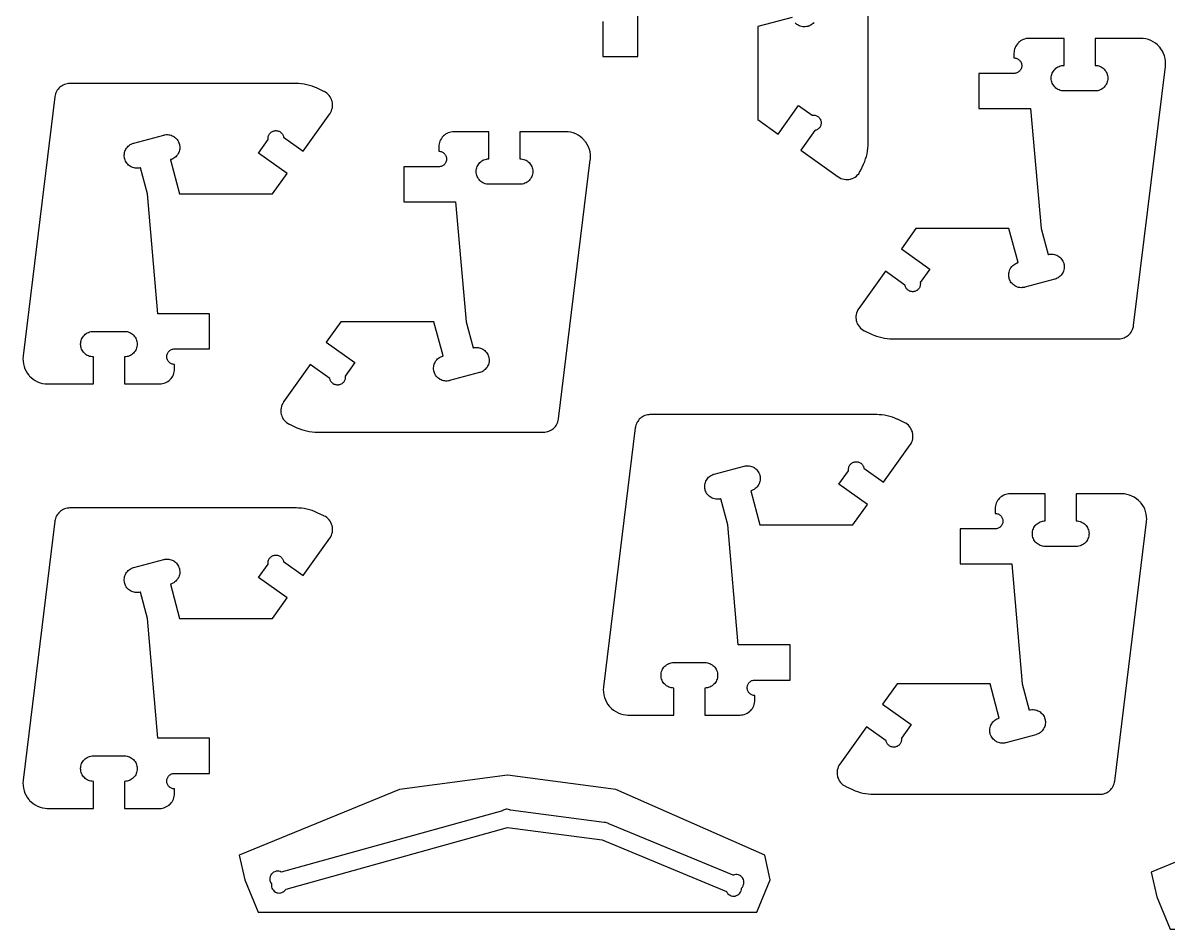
# Model space of a CAD drawing. Extents: x 0 to 476, y 0 to 319.
# Drawn here: x 0 to 228.6, y 0 to 181 of the extents above; entities that cross this region are included whole.
import ezdxf

# ---------------------------------------------------------------- set-up
doc = ezdxf.new("R2010")
doc.units = 0
doc.layers.get('0').update_dxf_attribs({"linetype": 'CONTINUOUS'})

msp = doc.modelspace()

# ---------------------------------------------------------------- linework, layer by layer
at = {"color": 0}
for points in [[(153.539, 182.087), (146.719, 180.26), (146.719, 161.679), (150.789, 158.775), (154.854, 164.474), (157.547, 162.553), (157.586, 162.56), (157.706, 162.571), (157.861, 162.574), (158.014, 162.56), (158.163, 162.532), (158.307, 162.49), (158.446, 162.435), (158.578, 162.367), (158.703, 162.286), (158.821, 162.194), (158.928, 162.092), (159.025, 161.978), (159.112, 161.856), (159.188, 161.724), (159.25, 161.583), (159.299, 161.435), (159.325, 161.319), (159.332, 161.281), (159.339, 161.24), (159.35, 161.122), (159.353, 160.967), (159.339, 160.814), (159.311, 160.665), (159.269, 160.521), (159.214, 160.382), (159.146, 160.249), (159.065, 160.124), (158.974, 160.007), (158.869, 159.9), (158.757, 159.801), (158.633, 159.715), (158.503, 159.64), (158.362, 159.578), (158.214, 159.529), (158.099, 159.501), (158.06, 159.496), (155.267, 155.581), (162.726, 150.26), (162.794, 150.212), (163.008, 150.082), (163.304, 149.938), (163.611, 149.828), (163.929, 149.751), (164.253, 149.71), (164.579, 149.704), (164.907, 149.735), (165.153, 149.781), (165.233, 149.801), (165.313, 149.822), (165.549, 149.903), (165.849, 150.039), (166.131, 150.204), (166.393, 150.4), (166.631, 150.622), (166.844, 150.871), (167.032, 151.142), (167.153, 151.36), (167.188, 151.435), (167.824, 152.796), (167.881, 152.919), (168.04, 153.297), (168.229, 153.81), (168.39, 154.329), (168.522, 154.858), (168.626, 155.392), (168.7, 155.932), (168.744, 156.476), (168.76, 156.886), (168.76, 157.022), (168.76, 202.151)], [(115.76, 181.247), (115.76, 174.247), (122.76, 174.247), (122.76, 184.582)], [(157.918, 181.064), (157.744, 180.885), (157.556, 180.725), (157.35, 180.583), (157.132, 180.461), (156.903, 180.361), (156.724, 180.3), (156.663, 180.285), (156.601, 180.268), (156.415, 180.231), (156.167, 180.203), (155.918, 180.199), (155.669, 180.219), (155.425, 180.264), (155.185, 180.332), (154.953, 180.424), (154.782, 180.507), (154.728, 180.539), (154.674, 180.571), (154.515, 180.676), (154.319, 180.832), (154.14, 181.006)]]:
    msp.add_lwpolyline(points, dxfattribs=at)
for points in [[(203.265, 139.935), (204.663, 134.718), (204.726, 134.735), (204.918, 134.773), (205.172, 134.801), (205.425, 134.804), (205.674, 134.781), (205.917, 134.735), (206.153, 134.666), (206.381, 134.575), (206.599, 134.463), (206.804, 134.331), (206.997, 134.179), (207.175, 134.009), (207.336, 133.822), (207.479, 133.618), (207.603, 133.398), (207.706, 133.163), (207.769, 132.978), (207.786, 132.915), (207.803, 132.852), (207.84, 132.66), (207.869, 132.405), (207.872, 132.153), (207.85, 131.904), (207.804, 131.661), (207.735, 131.425), (207.643, 131.197), (207.532, 130.98), (207.399, 130.774), (207.247, 130.581), (207.078, 130.404), (206.89, 130.242), (206.686, 130.099), (206.467, 129.975), (206.232, 129.872), (206.046, 129.809), (205.983, 129.792), (199.994, 128.187), (199.933, 128.171), (199.747, 128.134), (199.499, 128.106), (199.25, 128.102), (199.001, 128.122), (198.757, 128.167), (198.517, 128.235), (198.283, 128.327), (198.114, 128.41), (198.06, 128.442), (198.004, 128.473), (197.847, 128.579), (197.651, 128.735), (197.472, 128.908), (197.311, 129.098), (197.169, 129.302), (197.049, 129.52), (196.949, 129.75), (196.888, 129.929), (196.871, 129.99), (196.856, 130.051), (196.818, 130.237), (196.79, 130.486), (196.786, 130.735), (196.806, 130.983), (196.85, 131.228), (196.919, 131.468), (197.011, 131.701), (197.094, 131.871), (197.126, 131.925), (197.157, 131.98), (197.263, 132.137), (197.418, 132.333), (197.592, 132.512), (197.782, 132.673), (197.986, 132.815), (198.204, 132.936), (198.435, 133.036), (198.614, 133.097), (198.675, 133.113), (196.847, 139.935), (178.265, 139.935), (175.362, 135.863), (181.061, 131.798), (179.14, 129.105), (179.146, 129.066), (179.158, 128.948), (179.16, 128.792), (179.147, 128.639), (179.119, 128.49), (179.078, 128.346), (179.022, 128.207), (178.953, 128.075), (178.872, 127.95), (178.781, 127.833), (178.678, 127.725), (178.565, 127.627), (178.442, 127.541), (178.31, 127.466), (178.169, 127.403), (178.022, 127.355), (177.906, 127.327), (177.867, 127.321), (177.828, 127.314), (177.71, 127.303), (177.554, 127.3), (177.401, 127.313), (177.251, 127.341), (177.107, 127.383), (176.968, 127.439), (176.836, 127.507), (176.711, 127.588), (176.594, 127.68), (176.486, 127.783), (176.389, 127.896), (176.301, 128.019), (176.226, 128.151), (176.165, 128.291), (176.117, 128.439), (176.089, 128.555), (176.082, 128.594), (172.168, 131.386), (166.847, 123.926), (166.799, 123.858), (166.669, 123.645), (166.525, 123.349), (166.414, 123.041), (166.339, 122.724), (166.297, 122.4), (166.292, 122.073), (166.321, 121.745), (166.367, 121.5), (166.388, 121.42), (166.41, 121.34), (166.49, 121.104), (166.625, 120.804), (166.792, 120.522), (166.987, 120.26), (167.21, 120.022), (167.457, 119.808), (167.729, 119.622), (167.946, 119.5), (168.021, 119.465), (169.383, 118.83), (169.507, 118.772), (169.885, 118.612), (170.396, 118.423), (170.917, 118.262), (171.444, 118.13), (171.979, 118.027), (172.519, 117.953), (173.063, 117.908), (173.472, 117.893), (173.61, 117.893), (218.737, 117.893), (218.808, 117.893), (219.019, 117.906), (219.293, 117.944), (219.56, 118.007), (219.817, 118.093), (220.063, 118.201), (220.297, 118.33), (220.519, 118.479), (220.726, 118.646), (220.918, 118.831), (221.092, 119.033), (221.249, 119.25), (221.386, 119.481), (221.503, 119.726), (221.597, 119.982), (221.668, 120.25), (221.707, 120.458), (221.715, 120.527), (228.071, 172.283), (228.088, 172.417), (228.107, 172.817), (228.088, 173.346), (228.013, 173.867), (227.883, 174.376), (227.701, 174.868), (227.468, 175.34), (227.185, 175.788), (226.942, 176.107), (226.853, 176.206), (226.764, 176.306), (226.478, 176.586), (226.068, 176.922), (225.628, 177.211), (225.161, 177.451), (224.672, 177.642), (224.164, 177.781), (223.642, 177.864), (223.242, 177.893), (223.108, 177.893), (214.035, 177.893), (214.035, 172.493), (214.1, 172.493), (214.294, 172.481), (214.549, 172.442), (214.793, 172.378), (215.026, 172.293), (215.25, 172.185), (215.46, 172.057), (215.657, 171.911), (215.837, 171.746), (216.003, 171.565), (216.149, 171.369), (216.276, 171.158), (216.383, 170.936), (216.469, 170.701), (216.532, 170.457), (216.571, 170.204), (216.585, 170.008), (216.585, 169.943), (216.585, 169.878), (216.571, 169.682), (216.532, 169.429), (216.469, 169.185), (216.383, 168.95), (216.276, 168.728), (216.149, 168.517), (216.003, 168.321), (215.837, 168.14), (215.657, 167.975), (215.46, 167.829), (215.25, 167.701), (215.026, 167.593), (214.793, 167.508), (214.549, 167.444), (214.294, 167.406), (214.1, 167.393), (214.035, 167.393), (207.835, 167.393), (207.769, 167.393), (207.574, 167.406), (207.321, 167.444), (207.076, 167.508), (206.842, 167.593), (206.619, 167.701), (206.408, 167.829), (206.212, 167.975), (206.032, 168.14), (205.867, 168.321), (205.719, 168.517), (205.592, 168.728), (205.485, 168.95), (205.399, 169.185), (205.336, 169.429), (205.297, 169.682), (205.285, 169.878), (205.285, 169.943), (205.285, 170.008), (205.297, 170.204), (205.336, 170.457), (205.399, 170.701), (205.485, 170.936), (205.592, 171.158), (205.719, 171.369), (205.867, 171.565), (206.032, 171.746), (206.212, 171.911), (206.408, 172.057), (206.619, 172.185), (206.842, 172.293), (207.076, 172.378), (207.321, 172.442), (207.574, 172.481), (207.769, 172.493), (207.835, 172.493), (207.835, 177.893), (200.835, 177.893), (200.76, 177.893), (200.538, 177.878), (200.246, 177.835), (199.962, 177.764), (199.686, 177.665), (199.422, 177.54), (199.169, 177.389), (198.933, 177.214), (198.765, 177.067), (198.712, 177.014), (198.661, 176.962), (198.514, 176.794), (198.339, 176.557), (198.188, 176.306), (198.063, 176.042), (197.964, 175.765), (197.893, 175.481), (197.849, 175.189), (197.835, 174.967), (197.835, 174.893), (197.835, 173.993), (197.874, 173.993), (197.993, 173.985), (198.147, 173.961), (198.296, 173.924), (198.438, 173.871), (198.574, 173.806), (198.701, 173.728), (198.821, 173.639), (198.931, 173.539), (199.031, 173.429), (199.119, 173.31), (199.197, 173.182), (199.263, 173.046), (199.315, 172.904), (199.353, 172.756), (199.376, 172.601), (199.385, 172.483), (199.385, 172.443), (199.385, 172.403), (199.376, 172.285), (199.353, 172.131), (199.315, 171.982), (199.263, 171.84), (199.197, 171.704), (199.119, 171.576), (199.031, 171.457), (198.931, 171.347), (198.821, 171.247), (198.701, 171.158), (198.574, 171.081), (198.438, 171.015), (198.296, 170.962), (198.147, 170.925), (197.993, 170.901), (197.874, 170.893), (197.835, 170.893), (190.835, 170.893), (190.835, 163.893), (201.169, 163.893), (203.265, 139.935)], [(24.8425, 146.835), (23.4449, 152.05), (23.3818, 152.033), (23.1896, 151.996), (22.935, 151.968), (22.6826, 151.965), (22.4342, 151.987), (22.1911, 152.033), (21.9549, 152.103), (21.7274, 152.193), (21.5099, 152.306), (21.3039, 152.438), (21.1114, 152.589), (20.9335, 152.76), (20.7721, 152.947), (20.6288, 153.151), (20.5047, 153.371), (20.4019, 153.606), (20.3386, 153.79), (20.3217, 153.854), (20.3049, 153.917), (20.2669, 154.11), (20.2387, 154.364), (20.2361, 154.617), (20.2583, 154.864), (20.3043, 155.107), (20.3733, 155.343), (20.4643, 155.571), (20.5764, 155.789), (20.7088, 155.994), (20.8604, 156.188), (21.0304, 156.365), (21.2179, 156.526), (21.4221, 156.669), (21.6418, 156.794), (21.8764, 156.897), (22.0618, 156.96), (22.1249, 156.976), (28.1136, 158.582), (28.1744, 158.599), (28.3603, 158.635), (28.6092, 158.664), (28.8585, 158.667), (29.1064, 158.647), (29.3513, 158.603), (29.591, 158.533), (29.824, 158.442), (29.994, 158.358), (30.0486, 158.326), (30.1031, 158.296), (30.2606, 158.19), (30.4567, 158.035), (30.6357, 157.861), (30.7967, 157.671), (30.9382, 157.467), (31.0596, 157.249), (31.1594, 157.018), (31.2204, 156.839), (31.2367, 156.779), (31.2529, 156.718), (31.2899, 156.532), (31.3182, 156.283), (31.3222, 156.033), (31.3018, 155.786), (31.2572, 155.54), (31.189, 155.301), (31.0971, 155.068), (31.0133, 154.899), (30.9819, 154.843), (30.9504, 154.789), (30.845, 154.632), (30.6892, 154.435), (30.5157, 154.257), (30.3258, 154.096), (30.1214, 153.954), (29.9035, 153.832), (29.6738, 153.733), (29.4943, 153.672), (29.4335, 153.656), (31.2611, 146.835), (49.8425, 146.835), (52.746, 150.906), (47.0472, 154.971), (48.9682, 157.664), (48.9615, 157.703), (48.9499, 157.821), (48.9476, 157.976), (48.9608, 158.129), (48.9886, 158.278), (49.0307, 158.422), (49.0861, 158.561), (49.1544, 158.694), (49.235, 158.819), (49.3271, 158.936), (49.43, 159.043), (49.5432, 159.142), (49.6661, 159.228), (49.7979, 159.303), (49.9382, 159.365), (50.0861, 159.414), (50.2019, 159.442), (50.2411, 159.447), (50.2801, 159.454), (50.3986, 159.467), (50.5543, 159.468), (50.7071, 159.456), (50.8561, 159.428), (51.0006, 159.385), (51.1394, 159.329), (51.2718, 159.261), (51.3969, 159.181), (51.5138, 159.089), (51.6215, 158.986), (51.7192, 158.872), (51.8058, 158.75), (51.8808, 158.618), (51.9429, 158.478), (51.9915, 158.331), (52.019, 158.214), (52.0256, 158.175), (55.9399, 155.383), (61.261, 162.843), (61.3092, 162.91), (61.4386, 163.124), (61.5829, 163.419), (61.6935, 163.728), (61.7696, 164.044), (61.8108, 164.368), (61.8167, 164.696), (61.7864, 165.024), (61.7408, 165.268), (61.7197, 165.349), (61.6986, 165.429), (61.6175, 165.665), (61.4824, 165.965), (61.3163, 166.247), (61.121, 166.508), (60.8985, 166.747), (60.6506, 166.961), (60.3793, 167.147), (60.1617, 167.269), (60.0865, 167.304), (58.725, 167.939), (58.6011, 167.997), (58.2232, 168.157), (57.7115, 168.346), (57.1911, 168.507), (56.6631, 168.639), (56.1286, 168.742), (55.589, 168.817), (55.0453, 168.861), (54.6354, 168.876), (54.4987, 168.876), (9.3698, 168.876), (9.2995, 168.876), (9.0886, 168.862), (8.8143, 168.824), (8.5481, 168.761), (8.2911, 168.675), (8.0448, 168.568), (7.8103, 168.439), (7.5889, 168.29), (7.3819, 168.122), (7.1904, 167.938), (7.0159, 167.736), (6.8593, 167.519), (6.7222, 167.288), (6.6056, 167.043), (6.5109, 166.786), (6.4394, 166.519), (6.4007, 166.311), (6.3921, 166.242), (0.0373, 114.485), (0.021, 114.353), (0.0005, 113.952), (0.0205, 113.423), (0.0957, 112.902), (0.2249, 112.393), (0.4067, 111.9), (0.64, 111.428), (0.9232, 110.981), (1.1669, 110.663), (1.2552, 110.563), (1.3435, 110.463), (1.6298, 110.182), (2.0393, 109.847), (2.4795, 109.558), (2.9464, 109.317), (3.4359, 109.127), (3.9441, 108.988), (4.4668, 108.904), (4.8667, 108.876), (5, 108.876), (14.0735, 108.876), (14.0735, 114.276), (14.0083, 114.276), (13.8128, 114.289), (13.5596, 114.328), (13.3152, 114.39), (13.0809, 114.476), (12.858, 114.583), (12.6477, 114.711), (12.4514, 114.858), (12.2703, 115.023), (12.1057, 115.204), (11.959, 115.4), (11.8312, 115.61), (11.7238, 115.833), (11.6381, 116.068), (11.5753, 116.312), (11.5366, 116.565), (11.5235, 116.761), (11.5235, 116.826), (11.5235, 116.891), (11.5366, 117.086), (11.5753, 117.34), (11.6381, 117.584), (11.7238, 117.818), (11.8312, 118.041), (11.959, 118.252), (12.1057, 118.448), (12.2703, 118.629), (12.4514, 118.793), (12.6477, 118.94), (12.858, 119.068), (13.0809, 119.175), (13.3152, 119.261), (13.5596, 119.324), (13.8128, 119.363), (14.0083, 119.376), (14.0735, 119.376), (20.2735, 119.376), (20.3386, 119.376), (20.5342, 119.363), (20.7874, 119.324), (21.0318, 119.261), (21.2661, 119.175), (21.489, 119.068), (21.6992, 118.94), (21.8956, 118.793), (22.0767, 118.629), (22.2413, 118.448), (22.3879, 118.252), (22.5157, 118.041), (22.6231, 117.818), (22.7089, 117.584), (22.7717, 117.34), (22.8103, 117.086), (22.8235, 116.891), (22.8235, 116.826), (22.8235, 116.761), (22.8103, 116.565), (22.7717, 116.312), (22.7089, 116.068), (22.6231, 115.833), (22.5157, 115.61), (22.3879, 115.4), (22.2413, 115.204), (22.0767, 115.023), (21.8956, 114.858), (21.6992, 114.711), (21.489, 114.583), (21.2661, 114.476), (21.0318, 114.39), (20.7874, 114.328), (20.5342, 114.289), (20.3386, 114.276), (20.2735, 114.276), (20.2735, 108.876), (27.2736, 108.876), (27.3476, 108.876), (27.57, 108.89), (27.8615, 108.934), (28.146, 109.005), (28.4215, 109.104), (28.6862, 109.229), (28.9379, 109.38), (29.1749, 109.555), (29.3425, 109.702), (29.3949, 109.754), (29.4472, 109.807), (29.5942, 109.974), (29.7694, 110.211), (29.9201, 110.463), (30.0451, 110.728), (30.1439, 111.003), (30.2153, 111.288), (30.2589, 111.579), (30.2736, 111.802), (30.2736, 111.876), (30.2736, 112.776), (30.2339, 112.776), (30.115, 112.784), (29.9611, 112.807), (29.8126, 112.845), (29.6701, 112.898), (29.5347, 112.963), (29.4069, 113.04), (29.2875, 113.13), (29.1775, 113.23), (29.0774, 113.34), (28.9882, 113.459), (28.9106, 113.587), (28.8453, 113.722), (28.7932, 113.865), (28.755, 114.013), (28.7315, 114.167), (28.7235, 114.286), (28.7235, 114.326), (28.7235, 114.365), (28.7315, 114.484), (28.755, 114.638), (28.7932, 114.787), (28.8453, 114.929), (28.9106, 115.064), (28.9882, 115.192), (29.0774, 115.312), (29.1775, 115.422), (29.2875, 115.522), (29.4069, 115.611), (29.5347, 115.689), (29.6701, 115.754), (29.8126, 115.806), (29.9611, 115.844), (30.115, 115.868), (30.2339, 115.876), (30.2736, 115.876), (37.2736, 115.876), (37.2736, 122.876), (26.9386, 122.876), (24.8425, 146.835)], [(88.4603, 121.288), (89.8579, 116.072), (89.9208, 116.089), (90.1132, 116.127), (90.3678, 116.155), (90.62, 116.158), (90.8686, 116.136), (91.1117, 116.09), (91.3478, 116.021), (91.5754, 115.93), (91.7929, 115.818), (91.9988, 115.685), (92.1914, 115.534), (92.3692, 115.364), (92.5306, 115.176), (92.674, 114.972), (92.7981, 114.752), (92.9008, 114.518), (92.9642, 114.332), (92.9811, 114.269), (92.9979, 114.206), (93.0358, 114.014), (93.064, 113.759), (93.0665, 113.507), (93.0444, 113.259), (92.9983, 113.016), (92.9294, 112.779), (92.8385, 112.552), (92.7263, 112.334), (92.594, 112.128), (92.4424, 111.936), (92.2724, 111.758), (92.0849, 111.597), (91.8807, 111.453), (91.661, 111.329), (91.4264, 111.226), (91.2408, 111.163), (91.1779, 111.146), (85.1893, 109.542), (85.1283, 109.525), (84.9425, 109.488), (84.6936, 109.46), (84.4443, 109.456), (84.1964, 109.476), (83.9515, 109.521), (83.7118, 109.589), (83.4788, 109.681), (83.3088, 109.765), (83.2542, 109.796), (83.1997, 109.828), (83.0422, 109.933), (82.8461, 110.089), (82.6671, 110.262), (82.5061, 110.452), (82.3646, 110.657), (82.2432, 110.875), (82.1433, 111.104), (82.0824, 111.284), (82.0661, 111.345), (82.0499, 111.406), (82.0129, 111.591), (81.9844, 111.84), (81.9806, 112.09), (82.001, 112.337), (82.0454, 112.582), (82.1137, 112.822), (82.2056, 113.055), (82.2893, 113.225), (82.3208, 113.28), (82.3524, 113.334), (82.4576, 113.492), (82.6136, 113.688), (82.7871, 113.867), (82.9769, 114.028), (83.1814, 114.169), (83.3993, 114.291), (83.629, 114.39), (83.8083, 114.451), (83.8693, 114.468), (82.0417, 121.288), (63.4603, 121.288), (60.5568, 117.218), (66.2557, 113.153), (64.3347, 110.46), (64.3412, 110.421), (64.3529, 110.302), (64.3551, 110.147), (64.3421, 109.994), (64.314, 109.845), (64.2721, 109.7), (64.2165, 109.561), (64.1483, 109.429), (64.0678, 109.304), (63.9757, 109.187), (63.8728, 109.079), (63.7596, 108.982), (63.6367, 108.895), (63.5049, 108.82), (63.3646, 108.758), (63.2167, 108.709), (63.1008, 108.682), (63.0618, 108.675), (63.0226, 108.669), (62.904, 108.657), (62.7485, 108.655), (62.5956, 108.668), (62.4465, 108.696), (62.3021, 108.738), (62.1633, 108.793), (62.0308, 108.862), (61.9058, 108.942), (61.7889, 109.034), (61.6812, 109.137), (61.5836, 109.25), (61.4968, 109.373), (61.4219, 109.505), (61.3597, 109.645), (61.3113, 109.793), (61.2838, 109.909), (61.2772, 109.948), (57.3629, 112.74), (52.0418, 105.28), (51.9936, 105.213), (51.8642, 105), (51.7197, 104.704), (51.6093, 104.396), (51.5332, 104.078), (51.4919, 103.755), (51.4861, 103.427), (51.5164, 103.1), (51.5619, 102.854), (51.5831, 102.774), (51.6042, 102.694), (51.6851, 102.458), (51.8203, 102.158), (51.9865, 101.876), (52.1818, 101.615), (52.4043, 101.376), (52.6522, 101.163), (52.9235, 100.976), (53.1411, 100.854), (53.2163, 100.819), (54.5779, 100.184), (54.7017, 100.127), (55.0794, 99.9668), (55.5911, 99.7775), (56.1117, 99.6167), (56.6396, 99.4844), (57.1742, 99.3811), (57.7138, 99.3069), (58.2575, 99.2624), (58.6674, 99.2474), (58.804, 99.2474), (103.933, 99.2474), (104.003, 99.2474), (104.214, 99.2604), (104.488, 99.2989), (104.755, 99.3617), (105.012, 99.4475), (105.258, 99.5554), (105.492, 99.6843), (105.714, 99.8331), (105.921, 100.001), (106.112, 100.186), (106.287, 100.387), (106.443, 100.604), (106.581, 100.836), (106.697, 101.08), (106.792, 101.337), (106.863, 101.604), (106.902, 101.812), (106.911, 101.882), (113.266, 153.638), (113.282, 153.771), (113.302, 154.171), (113.282, 154.7), (113.207, 155.221), (113.078, 155.731), (112.896, 156.224), (112.663, 156.694), (112.379, 157.143), (112.136, 157.461), (112.048, 157.561), (111.959, 157.661), (111.673, 157.942), (111.263, 158.276), (110.823, 158.565), (110.356, 158.807), (109.867, 158.997), (109.359, 159.135), (108.836, 159.219), (108.436, 159.247), (108.303, 159.247), (99.2293, 159.247), (99.2293, 153.847), (99.2944, 153.847), (99.49, 153.835), (99.7432, 153.796), (99.9876, 153.733), (100.222, 153.647), (100.445, 153.54), (100.655, 153.413), (100.851, 153.265), (101.032, 153.1), (101.197, 152.919), (101.344, 152.724), (101.472, 152.513), (101.579, 152.29), (101.665, 152.056), (101.727, 151.811), (101.766, 151.558), (101.779, 151.362), (101.779, 151.297), (101.779, 151.232), (101.766, 151.036), (101.727, 150.783), (101.665, 150.539), (101.579, 150.304), (101.472, 150.082), (101.344, 149.872), (101.197, 149.675), (101.032, 149.494), (100.851, 149.329), (100.655, 149.183), (100.445, 149.056), (100.222, 148.947), (99.9876, 148.862), (99.7432, 148.799), (99.49, 148.761), (99.2944, 148.747), (99.2293, 148.747), (93.0293, 148.747), (92.964, 148.747), (92.7686, 148.761), (92.5154, 148.799), (92.271, 148.862), (92.0367, 148.947), (91.8137, 149.056), (91.6035, 149.183), (91.4072, 149.329), (91.2261, 149.494), (91.0615, 149.675), (90.9147, 149.872), (90.7869, 150.082), (90.6796, 150.304), (90.5939, 150.539), (90.531, 150.783), (90.4924, 151.036), (90.4793, 151.232), (90.4793, 151.297), (90.4793, 151.362), (90.4924, 151.558), (90.531, 151.811), (90.5939, 152.056), (90.6796, 152.29), (90.7869, 152.513), (90.9147, 152.724), (91.0615, 152.919), (91.2261, 153.1), (91.4072, 153.265), (91.6035, 153.413), (91.8137, 153.54), (92.0367, 153.647), (92.271, 153.733), (92.5154, 153.796), (92.7686, 153.835), (92.964, 153.847), (93.0293, 153.847), (93.0293, 159.247), (86.0293, 159.247), (85.9551, 159.247), (85.7328, 159.233), (85.4413, 159.189), (85.1568, 159.118), (84.8813, 159.019), (84.6165, 158.894), (84.3649, 158.743), (84.1279, 158.568), (83.9603, 158.421), (83.9079, 158.369), (83.8556, 158.317), (83.7086, 158.149), (83.5332, 157.913), (83.3826, 157.66), (83.2576, 157.396), (83.1589, 157.119), (83.0875, 156.836), (83.0439, 156.544), (83.0293, 156.322), (83.0293, 156.247), (83.0293, 155.347), (83.0689, 155.347), (83.1878, 155.339), (83.3417, 155.317), (83.4901, 155.278), (83.6326, 155.225), (83.7681, 155.16), (83.8958, 155.083), (84.0151, 154.993), (84.1253, 154.893), (84.2253, 154.783), (84.3144, 154.664), (84.3921, 154.536), (84.4574, 154.401), (84.5096, 154.258), (84.5478, 154.11), (84.5712, 153.956), (84.5793, 153.837), (84.5793, 153.797), (84.5793, 153.758), (84.5712, 153.639), (84.5478, 153.485), (84.5096, 153.336), (84.4574, 153.194), (84.3921, 153.058), (84.3144, 152.931), (84.2253, 152.811), (84.1253, 152.701), (84.0151, 152.601), (83.8958, 152.513), (83.7681, 152.435), (83.6326, 152.369), (83.4901, 152.317), (83.3417, 152.279), (83.1878, 152.256), (83.0689, 152.247), (83.0293, 152.247), (76.0293, 152.247), (76.0293, 145.247), (86.3642, 145.247), (88.4603, 121.288)], [(140.704, 80.7069), (139.307, 85.9229), (139.243, 85.9061), (139.051, 85.8682), (138.797, 85.84), (138.544, 85.8375), (138.296, 85.8596), (138.053, 85.9057), (137.817, 85.9747), (137.589, 86.0657), (137.372, 86.1778), (137.166, 86.31), (136.973, 86.4617), (136.795, 86.6317), (136.634, 86.8193), (136.49, 87.0233), (136.366, 87.2432), (136.264, 87.4776), (136.2, 87.6632), (136.183, 87.7261), (136.167, 87.7892), (136.129, 87.9814), (136.1, 88.236), (136.098, 88.4883), (136.12, 88.7368), (136.166, 88.9799), (136.235, 89.216), (136.326, 89.4436), (136.438, 89.6611), (136.57, 89.8669), (136.722, 90.0596), (136.892, 90.2374), (137.08, 90.3988), (137.284, 90.5422), (137.503, 90.6661), (137.738, 90.769), (137.923, 90.8324), (137.987, 90.8492), (143.975, 92.4539), (144.036, 92.4703), (144.222, 92.5071), (144.471, 92.5356), (144.719, 92.5394), (144.968, 92.519), (145.212, 92.4746), (145.453, 92.4063), (145.686, 92.3144), (145.856, 92.2307), (145.91, 92.1992), (145.965, 92.1676), (146.122, 92.0624), (146.318, 91.9065), (146.497, 91.7329), (146.658, 91.5432), (146.8, 91.3386), (146.921, 91.1208), (147.021, 90.891), (147.082, 90.7117), (147.099, 90.6508), (147.115, 90.59), (147.151, 90.4042), (147.181, 90.1553), (147.183, 89.906), (147.164, 89.6581), (147.119, 89.4132), (147.05, 89.1733), (146.958, 88.9403), (146.875, 88.7703), (146.843, 88.7158), (146.813, 88.6612), (146.707, 88.5038), (146.551, 88.3076), (146.378, 88.1286), (146.188, 87.9678), (145.983, 87.8261), (145.765, 87.7049), (145.536, 87.605), (145.356, 87.544), (145.296, 87.5276), (147.122, 80.7069), (165.704, 80.7069), (168.608, 84.7775), (162.908, 88.8425), (164.829, 91.5356), (164.824, 91.5747), (164.811, 91.6932), (164.81, 91.8489), (164.822, 92.0017), (164.85, 92.1507), (164.893, 92.2951), (164.947, 92.434), (165.017, 92.5664), (165.097, 92.6915), (165.189, 92.8083), (165.292, 92.916), (165.406, 93.0138), (165.528, 93.1004), (165.66, 93.1754), (165.8, 93.2375), (165.947, 93.2861), (166.064, 93.3136), (166.103, 93.3201), (166.142, 93.3267), (166.26, 93.3385), (166.417, 93.3407), (166.569, 93.3275), (166.718, 93.2996), (166.862, 93.2576), (167.001, 93.2021), (167.133, 93.1337), (167.258, 93.0533), (167.375, 92.9613), (167.483, 92.8583), (167.581, 92.745), (167.668, 92.6222), (167.743, 92.4903), (167.804, 92.3501), (167.853, 92.2022), (167.881, 92.0863), (167.888, 92.0472), (171.801, 89.2553), (177.122, 96.7151), (177.171, 96.7826), (177.3, 96.9958), (177.444, 97.2917), (177.556, 97.5997), (177.632, 97.9171), (177.672, 98.2408), (177.678, 98.5679), (177.649, 98.8957), (177.603, 99.141), (177.582, 99.2211), (177.56, 99.3012), (177.479, 99.5372), (177.344, 99.8374), (177.178, 100.119), (176.983, 100.381), (176.76, 100.619), (176.513, 100.833), (176.242, 101.019), (176.024, 101.141), (175.949, 101.176), (174.586, 101.811), (174.462, 101.869), (174.085, 102.029), (173.574, 102.218), (173.053, 102.379), (172.525, 102.511), (171.99, 102.614), (171.45, 102.688), (170.907, 102.733), (170.497, 102.748), (170.36, 102.748), (125.231, 102.748), (125.161, 102.748), (124.95, 102.735), (124.676, 102.697), (124.41, 102.634), (124.153, 102.548), (123.907, 102.44), (123.672, 102.311), (123.451, 102.163), (123.244, 101.995), (123.052, 101.81), (122.877, 101.608), (122.721, 101.391), (122.584, 101.16), (122.467, 100.915), (122.373, 100.659), (122.301, 100.391), (122.262, 100.183), (122.254, 100.114), (115.899, 48.3574), (115.883, 48.225), (115.862, 47.8247), (115.882, 47.2956), (115.957, 46.7743), (116.087, 46.2653), (116.268, 45.7725), (116.502, 45.3004), (116.785, 44.8531), (117.029, 44.5347), (117.117, 44.4349), (117.205, 44.335), (117.492, 44.0544), (117.901, 43.7188), (118.341, 43.4297), (118.808, 43.1892), (119.298, 42.9989), (119.806, 42.8607), (120.328, 42.7765), (120.728, 42.7479), (120.862, 42.7479), (129.935, 42.7479), (129.935, 48.1479), (129.87, 48.1479), (129.674, 48.1611), (129.421, 48.1997), (129.177, 48.2626), (128.943, 48.3483), (128.72, 48.4557), (128.509, 48.5835), (128.313, 48.7303), (128.132, 48.8949), (127.968, 49.076), (127.821, 49.2722), (127.693, 49.4825), (127.586, 49.7054), (127.5, 49.9397), (127.437, 50.184), (127.398, 50.4372), (127.385, 50.6328), (127.385, 50.6979), (127.385, 50.7632), (127.398, 50.9588), (127.437, 51.2119), (127.5, 51.4563), (127.586, 51.6906), (127.693, 51.9135), (127.821, 52.1237), (127.968, 52.32), (128.132, 52.5011), (128.313, 52.6657), (128.509, 52.8125), (128.72, 52.9403), (128.943, 53.0476), (129.177, 53.1333), (129.421, 53.1962), (129.674, 53.2349), (129.87, 53.2481), (129.935, 53.2481), (136.135, 53.2481), (136.2, 53.2481), (136.396, 53.2349), (136.649, 53.1962), (136.893, 53.1333), (137.128, 53.0476), (137.351, 52.9403), (137.561, 52.8125), (137.757, 52.6657), (137.938, 52.5011), (138.103, 52.32), (138.25, 52.1237), (138.377, 51.9135), (138.485, 51.6906), (138.57, 51.4563), (138.633, 51.2119), (138.672, 50.9588), (138.685, 50.7632), (138.685, 50.6979), (138.685, 50.6328), (138.672, 50.4372), (138.633, 50.184), (138.57, 49.9397), (138.485, 49.7054), (138.377, 49.4825), (138.25, 49.2722), (138.103, 49.076), (137.938, 48.8949), (137.757, 48.7303), (137.561, 48.5835), (137.351, 48.4557), (137.128, 48.3483), (136.893, 48.2626), (136.649, 48.1997), (136.396, 48.1611), (136.2, 48.1479), (136.135, 48.1479), (136.135, 42.7479), (143.135, 42.7479), (143.21, 42.7479), (143.432, 42.7626), (143.724, 42.8061), (144.008, 42.8776), (144.283, 42.9764), (144.547, 43.1014), (144.8, 43.2519), (145.036, 43.4274), (145.204, 43.5742), (145.257, 43.6267), (145.308, 43.679), (145.456, 43.8467), (145.631, 44.0836), (145.782, 44.3353), (145.907, 44.6), (146.006, 44.8756), (146.076, 45.16), (146.121, 45.4514), (146.135, 45.6739), (146.135, 45.7479), (146.135, 46.6479), (146.096, 46.6479), (145.976, 46.656), (145.822, 46.6794), (145.674, 46.7176), (145.532, 46.7699), (145.396, 46.8351), (145.268, 46.9126), (145.149, 47.0019), (145.039, 47.1019), (144.939, 47.2121), (144.85, 47.3314), (144.772, 47.4592), (144.707, 47.5947), (144.654, 47.7371), (144.617, 47.8857), (144.593, 48.0394), (144.585, 48.1583), (144.585, 48.1979), (144.585, 48.2376), (144.593, 48.3564), (144.617, 48.5104), (144.654, 48.6589), (144.707, 48.8014), (144.772, 48.9368), (144.85, 49.0646), (144.939, 49.1839), (145.039, 49.294), (145.149, 49.394), (145.268, 49.4832), (145.396, 49.5608), (145.532, 49.6261), (145.674, 49.6783), (145.822, 49.7165), (145.976, 49.74), (146.096, 49.7479), (146.135, 49.7479), (153.135, 49.7479), (153.135, 56.7481), (142.8, 56.7481), (140.704, 80.7069)], [(199.499, 48.9696), (200.896, 43.7536), (200.96, 43.7704), (201.151, 43.8083), (201.406, 43.8365), (201.658, 43.8392), (201.907, 43.8169), (202.15, 43.7708), (202.386, 43.7019), (202.614, 43.611), (202.831, 43.4989), (203.038, 43.3665), (203.229, 43.2149), (203.407, 43.0449), (203.569, 42.8574), (203.712, 42.6533), (203.836, 42.4335), (203.939, 42.1989), (204.003, 42.0135), (204.019, 41.9504), (204.036, 41.8875), (204.074, 41.6953), (204.103, 41.4407), (204.104, 41.1883), (204.082, 40.9399), (204.036, 40.6968), (203.968, 40.4606), (203.876, 40.2331), (203.764, 40.0154), (203.632, 39.8096), (203.481, 39.6171), (203.311, 39.4393), (203.124, 39.2778), (202.919, 39.1343), (202.699, 39.0104), (202.465, 38.9075), (202.279, 38.8442), (202.217, 38.8274), (196.228, 37.2226), (196.167, 37.2064), (195.981, 37.1694), (195.732, 37.1411), (195.482, 37.1372), (195.235, 37.1576), (194.99, 37.2021), (194.75, 37.2703), (194.517, 37.3622), (194.347, 37.446), (194.293, 37.4774), (194.237, 37.5089), (194.081, 37.6143), (193.885, 37.7701), (193.706, 37.9437), (193.544, 38.1335), (193.403, 38.3379), (193.282, 38.5558), (193.182, 38.7856), (193.121, 38.965), (193.104, 39.0258), (193.087, 39.0867), (193.051, 39.2725), (193.022, 39.5214), (193.019, 39.7707), (193.039, 40.0186), (193.083, 40.2633), (193.151, 40.5032), (193.244, 40.7363), (193.328, 40.9063), (193.36, 40.9608), (193.39, 41.0154), (193.496, 41.1729), (193.651, 41.3689), (193.825, 41.5479), (194.015, 41.7089), (194.219, 41.8504), (194.438, 41.9718), (194.667, 42.0717), (194.847, 42.1326), (194.907, 42.1489), (193.081, 48.9696), (174.499, 48.9696), (171.594, 44.899), (177.294, 40.834), (175.372, 38.141), (175.379, 38.1019), (175.392, 37.9833), (175.393, 37.8278), (175.381, 37.6749), (175.353, 37.5258), (175.31, 37.3814), (175.254, 37.2426), (175.186, 37.1101), (175.106, 36.9851), (175.014, 36.8683), (174.911, 36.7606), (174.797, 36.6629), (174.675, 36.5761), (174.543, 36.5013), (174.403, 36.439), (174.256, 36.3906), (174.139, 36.3631), (174.1, 36.3564), (174.061, 36.35), (173.942, 36.3382), (173.786, 36.336), (173.633, 36.3492), (173.485, 36.3769), (173.34, 36.419), (173.201, 36.4744), (173.069, 36.5428), (172.944, 36.6233), (172.828, 36.7154), (172.719, 36.8183), (172.622, 36.9315), (172.535, 37.0544), (172.46, 37.1862), (172.399, 37.3265), (172.35, 37.4744), (172.322, 37.5903), (172.315, 37.6293), (168.401, 40.4214), (163.081, 32.9614), (163.032, 32.8939), (162.903, 32.6807), (162.758, 32.3849), (162.647, 32.0769), (162.571, 31.7596), (162.531, 31.4358), (162.525, 31.1086), (162.554, 30.7808), (162.6, 30.5357), (162.621, 30.4554), (162.642, 30.3753), (162.724, 30.1394), (162.858, 29.8393), (163.025, 29.5574), (163.219, 29.296), (163.443, 29.0572), (163.69, 28.8436), (163.961, 28.6572), (164.179, 28.5354), (164.254, 28.5003), (165.617, 27.8654), (165.74, 27.8078), (166.118, 27.6481), (166.629, 27.4588), (167.15, 27.2978), (167.678, 27.1656), (168.212, 27.0622), (168.751, 26.9881), (169.296, 26.9435), (169.706, 26.9285), (169.842, 26.9285), (214.971, 26.9285), (215.042, 26.9285), (215.253, 26.9415), (215.526, 26.98), (215.793, 27.0428), (216.05, 27.1286), (216.296, 27.2365), (216.531, 27.3654), (216.751, 27.5142), (216.96, 27.6817), (217.15, 27.8668), (217.325, 28.0683), (217.482, 28.2854), (217.619, 28.5167), (217.735, 28.7613), (217.831, 29.0179), (217.901, 29.2854), (217.94, 29.4932), (217.949, 29.5629), (224.304, 81.3192), (224.319, 81.4515), (224.34, 81.8519), (224.321, 82.381), (224.246, 82.9022), (224.117, 83.4114), (223.935, 83.904), (223.701, 84.3762), (223.418, 84.8235), (223.174, 85.1418), (223.086, 85.2417), (222.997, 85.3415), (222.711, 85.6222), (222.301, 85.9578), (221.861, 86.2468), (221.394, 86.4874), (220.906, 86.6778), (220.397, 86.816), (219.874, 86.9001), (219.474, 86.9286), (219.342, 86.9286), (210.268, 86.9286), (210.268, 81.5286), (210.333, 81.5286), (210.528, 81.5154), (210.782, 81.4768), (211.026, 81.4139), (211.26, 81.3282), (211.483, 81.2208), (211.693, 81.0931), (211.889, 80.9464), (212.071, 80.7818), (212.235, 80.6007), (212.382, 80.4043), (212.51, 80.1942), (212.617, 79.9713), (212.703, 79.7369), (212.765, 79.4925), (212.804, 79.2393), (212.818, 79.0437), (212.818, 78.9786), (212.818, 78.9135), (212.804, 78.7179), (212.765, 78.4647), (212.703, 78.2203), (212.617, 77.9861), (212.51, 77.7632), (212.382, 77.5529), (212.235, 77.3565), (212.071, 77.1756), (211.889, 77.011), (211.693, 76.8642), (211.483, 76.7364), (211.26, 76.629), (211.026, 76.5433), (210.782, 76.4804), (210.528, 76.4418), (210.333, 76.4286), (210.268, 76.4286), (204.068, 76.4286), (204.003, 76.4286), (203.807, 76.4418), (203.554, 76.4804), (203.31, 76.5433), (203.075, 76.629), (202.851, 76.7364), (202.642, 76.8642), (202.446, 77.011), (202.264, 77.1756), (202.1, 77.3565), (201.953, 77.5529), (201.825, 77.7632), (201.718, 77.9861), (201.632, 78.2203), (201.569, 78.4647), (201.531, 78.7179), (201.518, 78.9135), (201.518, 78.9786), (201.518, 79.0437), (201.531, 79.2393), (201.569, 79.4925), (201.632, 79.7369), (201.718, 79.9713), (201.825, 80.1942), (201.953, 80.4043), (202.1, 80.6007), (202.264, 80.7818), (202.446, 80.9464), (202.642, 81.0931), (202.851, 81.2208), (203.075, 81.3282), (203.31, 81.4139), (203.554, 81.4768), (203.807, 81.5154), (204.003, 81.5286), (204.068, 81.5286), (204.068, 86.9286), (197.068, 86.9286), (196.993, 86.9286), (196.771, 86.9139), (196.479, 86.8704), (196.194, 86.7989), (195.919, 86.7003), (195.654, 86.5751), (195.403, 86.4246), (195.167, 86.2493), (194.999, 86.1024), (194.946, 86.0499), (194.894, 85.9975), (194.747, 85.8299), (194.571, 85.5931), (194.421, 85.3412), (194.296, 85.0767), (194.197, 84.8011), (194.125, 84.5167), (194.082, 84.2251), (194.068, 84.0028), (194.068, 83.9286), (194.068, 83.0286), (194.107, 83.0286), (194.226, 83.0206), (194.379, 82.9971), (194.528, 82.9589), (194.671, 82.9068), (194.807, 82.8415), (194.935, 82.7639), (195.053, 82.6747), (195.164, 82.5747), (195.264, 82.4646), (195.353, 82.3453), (195.431, 82.2175), (195.496, 82.0819), (195.547, 81.9394), (195.586, 81.791), (195.61, 81.6371), (195.618, 81.5182), (195.618, 81.4786), (195.618, 81.439), (195.61, 81.3201), (195.586, 81.1663), (195.547, 81.0176), (195.496, 80.8753), (195.431, 80.7399), (195.353, 80.6119), (195.264, 80.4926), (195.164, 80.3826), (195.053, 80.2825), (194.935, 80.1933), (194.807, 80.1157), (194.671, 80.0504), (194.528, 79.9983), (194.379, 79.9601), (194.226, 79.9367), (194.107, 79.9286), (194.068, 79.9286), (187.068, 79.9286), (187.068, 72.9286), (197.403, 72.9286), (199.499, 48.9696)], [(24.8425, 62.0651), (23.4449, 67.2813), (23.3818, 67.2644), (23.1896, 67.2264), (22.935, 67.1982), (22.6826, 67.1957), (22.4342, 67.2179), (22.1911, 67.2639), (21.9549, 67.3328), (21.7274, 67.4239), (21.5099, 67.536), (21.3039, 67.6683), (21.1114, 67.8199), (20.9335, 67.9899), (20.7721, 68.1775), (20.6288, 68.3815), (20.5047, 68.6014), (20.4019, 68.8358), (20.3386, 69.0214), (20.3217, 69.0843), (20.3049, 69.1474), (20.2669, 69.3396), (20.2387, 69.5942), (20.2361, 69.8465), (20.2583, 70.095), (20.3043, 70.3381), (20.3733, 70.5742), (20.4643, 70.8018), (20.5764, 71.0193), (20.7088, 71.2251), (20.8604, 71.4178), (21.0304, 71.5956), (21.2179, 71.7569), (21.4221, 71.9004), (21.6418, 72.0243), (21.8764, 72.1272), (22.0618, 72.1906), (22.1249, 72.2074), (28.1136, 73.8121), (28.1744, 73.8283), (28.3603, 73.8653), (28.6092, 73.8938), (28.8585, 73.8976), (29.1064, 73.8772), (29.3513, 73.8328), (29.591, 73.7644), (29.824, 73.6726), (29.994, 73.5889), (30.0486, 73.5574), (30.1031, 73.5258), (30.2606, 73.4206), (30.4567, 73.2646), (30.6357, 73.0911), (30.7967, 72.9013), (30.9382, 72.6968), (31.0596, 72.4789), (31.1594, 72.2492), (31.2204, 72.0699), (31.2367, 72.0089), (31.2529, 71.9482), (31.2899, 71.7624), (31.3182, 71.5133), (31.3222, 71.2642), (31.3018, 71.0161), (31.2572, 70.7714), (31.189, 70.5315), (31.0971, 70.2985), (31.0133, 70.1285), (30.9819, 70.0739), (30.9504, 70.0194), (30.845, 69.8619), (30.6892, 69.6658), (30.5157, 69.4868), (30.3258, 69.326), (30.1214, 69.1843), (29.9035, 69.0631), (29.6738, 68.9632), (29.4943, 68.9022), (29.4335, 68.8858), (31.2611, 62.0651), (49.8425, 62.0651), (52.746, 66.1357), (47.0472, 70.2007), (48.9682, 72.8938), (48.9615, 72.9329), (48.9499, 73.0514), (48.9476, 73.2071), (48.9608, 73.3599), (48.9886, 73.5089), (49.0307, 73.6533), (49.0861, 73.7922), (49.1544, 73.9246), (49.235, 74.0497), (49.3271, 74.1665), (49.43, 74.2743), (49.5432, 74.3719), (49.6661, 74.4586), (49.7979, 74.5336), (49.9382, 74.5957), (50.0861, 74.6443), (50.2019, 74.6718), (50.2411, 74.6783), (50.2801, 74.6849), (50.3986, 74.6967), (50.5543, 74.6989), (50.7071, 74.6857), (50.8561, 74.6578), (51.0006, 74.6158), (51.1394, 74.5603), (51.2718, 74.4919), (51.3969, 74.4115), (51.5138, 74.3194), (51.6215, 74.2165), (51.7192, 74.1032), (51.8058, 73.9804), (51.8808, 73.8485), (51.9429, 73.7083), (51.9915, 73.5604), (52.019, 73.4444), (52.0256, 73.4054), (55.9399, 70.6133), (61.261, 78.0733), (61.3092, 78.1408), (61.4386, 78.354), (61.5829, 78.6499), (61.6935, 78.9579), (61.7696, 79.2753), (61.8108, 79.599), (61.8167, 79.9261), (61.7864, 80.2539), (61.7408, 80.4992), (61.7197, 80.5793), (61.6986, 80.6594), (61.6175, 80.8953), (61.4824, 81.1954), (61.3163, 81.4774), (61.121, 81.7389), (60.8985, 81.9775), (60.6506, 82.1913), (60.3793, 82.3776), (60.1617, 82.4994), (60.0865, 82.5344), (58.725, 83.1693), (58.6011, 83.2271), (58.2232, 83.3868), (57.7115, 83.5761), (57.1911, 83.7369), (56.6631, 83.8693), (56.1286, 83.9725), (55.589, 84.0467), (55.0453, 84.0912), (54.6354, 84.1062), (54.4987, 84.1062), (9.3698, 84.1062), (9.2995, 84.1062), (9.0886, 84.0932), (8.8143, 84.0547), (8.5481, 83.9921), (8.2911, 83.9061), (8.0448, 83.7982), (7.8103, 83.6693), (7.5889, 83.5206), (7.3819, 83.3532), (7.1904, 83.1681), (7.0159, 82.9664), (6.8593, 82.7494), (6.7222, 82.5181), (6.6056, 82.2736), (6.5109, 82.0169), (6.4394, 81.7493), (6.4007, 81.5417), (6.3921, 81.4718), (0.0373, 29.7156), (0.021, 29.5832), (0.0005, 29.1828), (0.0205, 28.6538), (0.0957, 28.1325), (0.2249, 27.6235), (0.4067, 27.1307), (0.64, 26.6586), (0.9232, 26.2112), (1.1669, 25.8929), (1.2552, 25.7931), (1.3435, 25.6932), (1.6298, 25.4126), (2.0393, 25.0769), (2.4795, 24.7879), (2.9464, 24.5474), (3.4359, 24.3571), (3.9441, 24.2189), (4.4668, 24.1347), (4.8667, 24.1061), (5, 24.1061), (14.0735, 24.1061), (14.0735, 29.5061), (14.0083, 29.5061), (13.8128, 29.5193), (13.5596, 29.5579), (13.3152, 29.6208), (13.0809, 29.7065), (12.858, 29.8139), (12.6477, 29.9417), (12.4514, 30.0885), (12.2703, 30.2531), (12.1057, 30.4342), (11.959, 30.6304), (11.8312, 30.8407), (11.7238, 31.0636), (11.6381, 31.2979), (11.5753, 31.5422), (11.5366, 31.7954), (11.5235, 31.991), (11.5235, 32.0561), (11.5235, 32.1214), (11.5366, 32.3169), (11.5753, 32.5701), (11.6381, 32.8144), (11.7238, 33.0488), (11.8312, 33.2717), (11.959, 33.4819), (12.1057, 33.6782), (12.2703, 33.8593), (12.4514, 34.0239), (12.6477, 34.1707), (12.858, 34.2985), (13.0809, 34.4058), (13.3152, 34.4915), (13.5596, 34.5544), (13.8128, 34.5931), (14.0083, 34.6061), (14.0735, 34.6061), (20.2735, 34.6061), (20.3386, 34.6061), (20.5342, 34.5931), (20.7874, 34.5544), (21.0318, 34.4915), (21.2661, 34.4058), (21.489, 34.2985), (21.6992, 34.1707), (21.8956, 34.0239), (22.0767, 33.8593), (22.2413, 33.6782), (22.3879, 33.4819), (22.5157, 33.2717), (22.6231, 33.0488), (22.7089, 32.8144), (22.7717, 32.5701), (22.8103, 32.3169), (22.8235, 32.1214), (22.8235, 32.0561), (22.8235, 31.991), (22.8103, 31.7954), (22.7717, 31.5422), (22.7089, 31.2979), (22.6231, 31.0636), (22.5157, 30.8407), (22.3879, 30.6304), (22.2413, 30.4342), (22.0767, 30.2531), (21.8956, 30.0885), (21.6992, 29.9417), (21.489, 29.8139), (21.2661, 29.7065), (21.0318, 29.6208), (20.7874, 29.5579), (20.5342, 29.5193), (20.3386, 29.5061), (20.2735, 29.5061), (20.2735, 24.1061), (27.2736, 24.1061), (27.3476, 24.1061), (27.57, 24.1208), (27.8615, 24.1643), (28.146, 24.2358), (28.4215, 24.3346), (28.6862, 24.4596), (28.9379, 24.6101), (29.1749, 24.7856), (29.3425, 24.9324), (29.3949, 24.9849), (29.4472, 25.0372), (29.5942, 25.2049), (29.7694, 25.4417), (29.9201, 25.6935), (30.0451, 25.9581), (30.1439, 26.2336), (30.2153, 26.5182), (30.2589, 26.8097), (30.2736, 27.0321), (30.2736, 27.1061), (30.2736, 28.0061), (30.2339, 28.0061), (30.115, 28.0142), (29.9611, 28.0376), (29.8126, 28.0758), (29.6701, 28.1279), (29.5347, 28.1932), (29.4069, 28.2708), (29.2875, 28.3601), (29.1775, 28.4601), (29.0774, 28.5701), (28.9882, 28.6896), (28.9106, 28.8174), (28.8453, 28.9529), (28.7932, 29.0953), (28.755, 29.2438), (28.7315, 29.3976), (28.7235, 29.5165), (28.7235, 29.5561), (28.7235, 29.5958), (28.7315, 29.7147), (28.755, 29.8686), (28.7932, 30.0171), (28.8453, 30.1594), (28.9106, 30.295), (28.9882, 30.4228), (29.0774, 30.5422), (29.1775, 30.6522), (29.2875, 30.7522), (29.4069, 30.8415), (29.5347, 30.9192), (29.6701, 30.9844), (29.8126, 31.0365), (29.9611, 31.0747), (30.115, 31.0982), (30.2339, 31.1061), (30.2736, 31.1061), (37.2736, 31.1061), (37.2736, 38.1061), (26.9386, 38.1061), (24.8425, 62.0651)], [(46.9804, 3.399), (146.522, 3.399), (149.201, 9.8661), (148.076, 14.7381), (118.344, 27.9119), (96.7515, 30.7547), (75.159, 27.9119), (43.1768, 14.7381), (44.3015, 9.8661), (46.9804, 3.399)], [(229.018, 0.0017), (328.56, 0.0017), (331.239, 6.4689), (330.114, 11.3408), (300.382, 24.5147), (278.789, 27.3574), (257.197, 24.5147), (225.214, 11.3408), (226.339, 6.4689), (229.018, 0.0017)], [(115.639, 17.8153), (140.453, 7.5371), (140.479, 7.4734), (140.581, 7.2914), (140.746, 7.0774), (140.944, 6.8979), (141.168, 6.7555), (141.413, 6.6535), (141.674, 6.5945), (141.944, 6.5813), (142.151, 6.602), (142.219, 6.6169), (142.286, 6.6318), (142.483, 6.7006), (142.724, 6.8267), (142.935, 6.9901), (143.114, 7.186), (143.257, 7.4096), (143.36, 7.6558), (143.419, 7.9198), (143.436, 8.1278), (143.433, 8.1967), (143.483, 8.2434), (143.619, 8.4015), (143.764, 8.6307), (143.865, 8.878), (143.922, 9.1373), (143.933, 9.4025), (143.9, 9.6674), (143.819, 9.9259), (143.729, 10.1138), (143.692, 10.172), (143.654, 10.2302), (143.522, 10.3916), (143.322, 10.5735), (143.096, 10.716), (142.85, 10.8171), (142.592, 10.8749), (142.325, 10.8878), (142.056, 10.8536), (141.856, 10.7971), (141.792, 10.7707), (116.978, 21.0489), (116.982, 21.0587), (116.93, 21.0917), (116.763, 21.1735), (116.529, 21.2515), (116.287, 21.2917), (116.101, 21.2974), (116.039, 21.2926), (97.3054, 23.759), (97.2582, 23.7829), (97.1103, 23.8417), (96.9085, 23.8963), (96.7031, 23.9231), (96.4967, 23.9222), (96.2922, 23.8942), (96.0925, 23.8388), (95.9006, 23.7564), (95.7622, 23.6776), (95.7189, 23.6474), (51.5857, 11.3662), (51.5256, 11.4002), (51.3331, 11.4805), (51.0706, 11.5469), (50.8042, 11.5665), (50.54, 11.5404), (50.2842, 11.4697), (50.0426, 11.3556), (49.8215, 11.1993), (49.6708, 11.0551), (49.6271, 11.0018), (49.5832, 10.9485), (49.4706, 10.773), (49.3594, 10.5261), (49.2939, 10.2672), (49.2736, 10.0025), (49.2986, 9.7382), (49.3689, 9.4806), (49.4844, 9.2357), (49.6001, 9.0622), (49.6451, 9.0097), (49.6337, 8.9416), (49.6243, 8.7333), (49.6518, 8.4639), (49.7247, 8.207), (49.8399, 7.9678), (49.9939, 7.7516), (50.1838, 7.5639), (50.4065, 7.4098), (50.5936, 7.3177), (50.6587, 7.2946), (50.7238, 7.2717), (50.9272, 7.2261), (51.1974, 7.2064), (51.4631, 7.2335), (51.7186, 7.3051), (51.9583, 7.4193), (52.1762, 7.5736), (52.3668, 7.766), (52.49, 7.9342), (52.524, 7.9943), (96.7515, 20.3018), (115.639, 17.8153)]]:
    msp.add_lwpolyline(points, close=True, dxfattribs=at)

doc.saveas('drawing.dxf')
